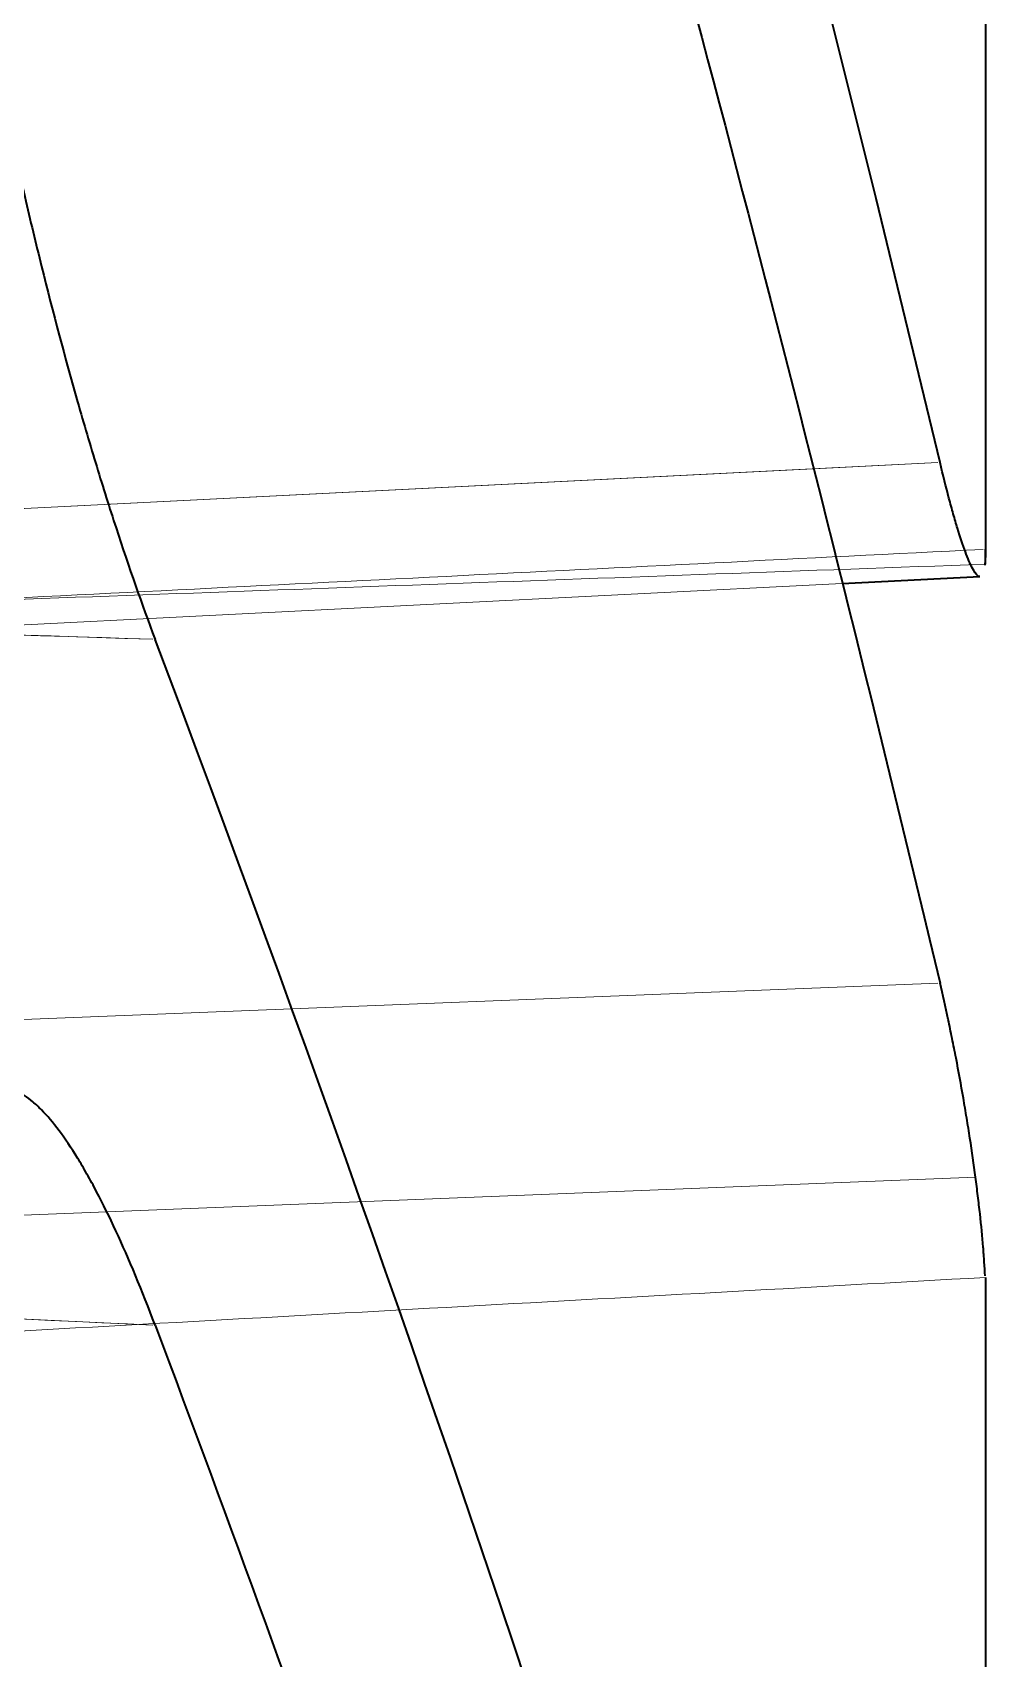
# Model space of a CAD drawing. Header units: millimetres. Extents: x 261 to 3841, y 268 to 4746.
# Drawn here: x 738.967 to 741.029, y 514.751 to 518.271 of the extents above; entities that cross this region are included whole.
import ezdxf
from ezdxf.lldxf.tags import DXFTag

# ---------------------------------------------------------------- set-up
doc = ezdxf.new("R2010")
doc.units = ezdxf.units.MM
doc.layers.add('20', color=7, linetype='Continuous', true_color=0xffffff)
tags = doc.linetypes.add('DASHED', pattern=[25.72, 12.86, -12.86]).pattern_tags.tags
tags[6:7] = [DXFTag(74, 4), DXFTag(75, 0), DXFTag(340, '0'), DXFTag(46, 0.0), DXFTag(50, 0.0), DXFTag(44, 0.0), DXFTag(45, 0.0)]
tags[4:5] = [DXFTag(74, 4), DXFTag(75, 0), DXFTag(340, '0'), DXFTag(46, 0.0), DXFTag(50, 0.0), DXFTag(44, 0.0), DXFTag(45, 0.0)]

msp = doc.modelspace()

# ---------------------------------------------------------------- linework, layer by layer
at = {"layer": '20', "color": 7, "linetype": 'Continuous', "lineweight": 35}
for p, q in [((741.029, 519.8132), (741.029, 517.1521)), ((741.029, 517.1197), (741.029, 517.1521)), ((740.7189, 517.0777), (741.0169, 517.0927)), ((741.029, 515.5755), (741.029, 511.7273))]:
    msp.add_line(p, q, dxfattribs=at)
at = {"layer": '20', "color": 7, "linetype": 'DASHED', "lineweight": 13}
for p, q in [((736.7812, 517.1311), (740.9256, 517.3397)), ((740.6567, 517.3262), (736.7813, 517.1311)), ((736.7963, 516.8802), (740.7189, 517.0777)), ((740.9256, 516.2126), (736.7812, 516.0473)), ((736.7812, 516.0474), (740.9256, 516.2126)), ((736.7945, 515.6246), (741.0074, 515.7929))]:
    msp.add_line(p, q, dxfattribs=at)
at = {"layer": '20', "color": 7, "linetype": 'Continuous', "lineweight": 13}
msp.add_line((740.9256, 517.3398), (740.6567, 517.3262), dxfattribs=at)
at = {"layer": '20', "color": 7, "linetype": 'Continuous', "lineweight": 35}
for points in [[(740.9306, 517.34), (740.4459, 519.3741), (739.8796, 521.3899), (739.2319, 523.3873)], [(740.9306, 511.7719), (740.4459, 513.5162), (739.8796, 515.2445), (739.2319, 516.9569)]]:
    msp.add_open_spline(points, degree=3, dxfattribs=at)
for points, knots in [([(739.2319, 522.2779), (739.3935, 521.7779), (739.5895, 521.1506), (739.7778, 520.5204), (739.8525, 520.268), (739.8896, 520.1418), (739.9997, 519.7628), (740.0719, 519.51), (740.4261, 518.2452), (740.6887, 517.2304), (740.9306, 516.2128)], [0, 0, 0, 0, 0.25, 0.3125, 0.3125, 0.375, 0.375, 0.5, 0.5, 1, 1, 1, 1]), ([(738.774, 519.1479), (738.774, 519.0811), (738.7772, 519.0065), (738.7869, 518.883), (738.7908, 518.8405), (738.8002, 518.753), (738.8111, 518.6631), (738.8247, 518.5683), (738.8361, 518.4954), (738.84, 518.4707), (738.8482, 518.4211), (738.8525, 518.3963), (738.8744, 518.2717), (738.894, 518.171), (738.9212, 518.0436), (738.9267, 518.0181), (738.9381, 517.9669), (738.9439, 517.9411), (738.9616, 517.8644), (738.9738, 517.8138), (739.011, 517.664), (739.037, 517.5664), (739.0709, 517.4474), (739.0778, 517.4238), (739.0916, 517.3769), (739.0985, 517.3538), (739.1194, 517.2855), (739.1333, 517.2413), (739.1753, 517.1127), (739.2035, 517.0321), (739.2319, 516.9569)], [0, 0, 0, 0, 0.125, 0.125, 0.1875, 0.1875, 0.25, 0.3125, 0.3125, 0.34375, 0.34375, 0.375, 0.375, 0.5, 0.5, 0.53125, 0.53125, 0.5625, 0.5625, 0.625, 0.625, 0.75, 0.75, 0.78125, 0.78125, 0.8125, 0.8125, 0.875, 0.875, 1, 1, 1, 1]), ([(741.0171, 517.0927), (741.0157, 517.0926), (741.0141, 517.0933), (741.0089, 517.0973), (741.0049, 517.103), (740.9981, 517.1161), (740.9957, 517.1212), (740.9907, 517.133), (740.9881, 517.1395), (740.9801, 517.161), (740.9745, 517.178), (740.9655, 517.2073), (740.9625, 517.2178), (740.9563, 517.2396), (740.9531, 517.251), (740.9437, 517.2867), (740.9372, 517.3124), (740.9306, 517.34)], [0, 0, 0, 0, 0.085007, 0.085007, 0.268006, 0.268006, 0.359505, 0.359505, 0.451004, 0.451004, 0.634003, 0.634003, 0.725502, 0.725502, 0.817001, 0.817001, 1, 1, 1, 1]), ([(741.029, 517.1521), (741.029, 517.1445), (741.0288, 517.1376), (741.0283, 517.1262), (741.0279, 517.1215), (741.0274, 517.1173)], [0, 0, 0, 0, 0.543627, 0.543627, 1, 1, 1, 1]), ([(741.028, 515.5791), (741.0276, 515.5885), (741.0271, 515.5985), (741.0258, 515.6194), (741.025, 515.6302), (741.0223, 515.6638), (741.02, 515.6877), (741.0158, 515.7258), (741.0142, 515.7389), (741.011, 515.7655), (741.0093, 515.779), (741.0038, 515.8201), (740.9998, 515.8482), (740.9931, 515.8914), (740.9908, 515.906), (740.9861, 515.935), (740.9836, 515.9495), (740.9761, 515.9928), (740.9709, 516.0217), (740.9625, 516.0648), (740.9597, 516.079), (740.954, 516.107), (740.9512, 516.1207), (740.9425, 516.1613), (740.9366, 516.1875), (740.9306, 516.2128)], [0, 0, 0, 0, 0.0625, 0.0625, 0.125, 0.125, 0.25, 0.25, 0.3125, 0.3125, 0.375, 0.375, 0.5, 0.5, 0.5625, 0.5625, 0.625, 0.625, 0.75, 0.75, 0.8125, 0.8125, 0.875, 0.875, 1, 1, 1, 1]), ([(739.2319, 515.4722), (739.2035, 515.5478), (739.1753, 515.6157), (739.1332, 515.7064), (739.1192, 515.7347), (739.0984, 515.7743), (739.0914, 515.7871), (739.0776, 515.8114), (739.0708, 515.823), (739.037, 515.8779), (739.0109, 515.9128), (738.9798, 515.9447), (738.9736, 515.9505), (738.9614, 515.9608), (738.9554, 515.9654), (738.9377, 515.9771), (738.9151, 515.9876), (738.8944, 515.9879), (738.8796, 515.9841), (738.8748, 515.9822), (738.8654, 515.977), (738.8608, 515.9738), (738.8389, 515.9542), (738.8239, 515.9282), (738.8086, 515.8826), (738.8057, 515.8729), (738.8002, 515.852), (738.7977, 515.8409), (738.7906, 515.8056), (738.7867, 515.7798), (738.7772, 515.6957), (738.774, 515.6307), (738.774, 515.5564)], [0, 0, 0, 0, 0.125, 0.125, 0.1875, 0.1875, 0.21875, 0.21875, 0.25, 0.25, 0.375, 0.375, 0.40625, 0.40625, 0.4375, 0.4375, 0.5, 0.5625, 0.5625, 0.59375, 0.59375, 0.625, 0.625, 0.75, 0.75, 0.78125, 0.78125, 0.8125, 0.8125, 0.875, 0.875, 1, 1, 1, 1]), ([(739.2319, 515.4722), (739.3935, 515.0427), (739.5895, 514.5039), (739.7778, 513.9626), (739.8525, 513.7459), (739.8896, 513.6375), (739.9997, 513.312), (740.0719, 513.0949), (740.4261, 512.0087), (740.6887, 511.1372), (740.9306, 510.2634)], [0, 0, 0, 0, 0.25, 0.3125, 0.3125, 0.375, 0.375, 0.5, 0.5, 1, 1, 1, 1])]:
    msp.add_open_spline(points, degree=3, knots=knots, dxfattribs=at)
at = {"layer": '20', "color": 7, "linetype": 'DASHED', "lineweight": 13}
for points in [[(741.024, 517.1518), (740.2494, 517.1129), (739.4748, 517.0739), (738.7002, 517.0349)], [(738.6952, 517.0347), (739.4731, 517.063), (740.2511, 517.0914), (741.029, 517.1197)], [(738.6952, 515.4459), (739.4731, 515.4891), (740.2511, 515.5323), (741.029, 515.5755)]]:
    msp.add_open_spline(points, degree=3, dxfattribs=at)
for points, knots in [([(736.7971, 517.0357), (737.0198, 517.0285), (737.2425, 517.0213), (738.0525, 516.9951), (738.6397, 516.9761), (739.2269, 516.9571)], [0, 0, 0, 0, 0.274976, 0.274976, 1, 1, 1, 1]), ([(739.2269, 515.4724), (738.5792, 515.5025), (737.9314, 515.5325), (737.1215, 515.5701), (736.9593, 515.5776), (736.7971, 515.5851)], [0, 0, 0, 0, 0.799732, 0.799732, 1, 1, 1, 1]), ([(736.7971, 515.5851), (737.0198, 515.5748), (737.2425, 515.5645), (738.0525, 515.5269), (738.6397, 515.4997), (739.2269, 515.4724)], [0, 0, 0, 0, 0.274976, 0.274976, 1, 1, 1, 1])]:
    msp.add_open_spline(points, degree=3, knots=knots, dxfattribs=at)
at = {"layer": '20', "color": 7, "linetype": 'Continuous', "lineweight": 13}
msp.add_open_spline([(739.2269, 516.9571), (738.5792, 516.978), (737.9314, 516.999), (737.1215, 517.0252), (736.9593, 517.0305), (736.7971, 517.0357)], degree=3, knots=[0, 0, 0, 0, 0.799732, 0.799732, 1, 1, 1, 1], dxfattribs=at)

doc.saveas('drawing.dxf')
